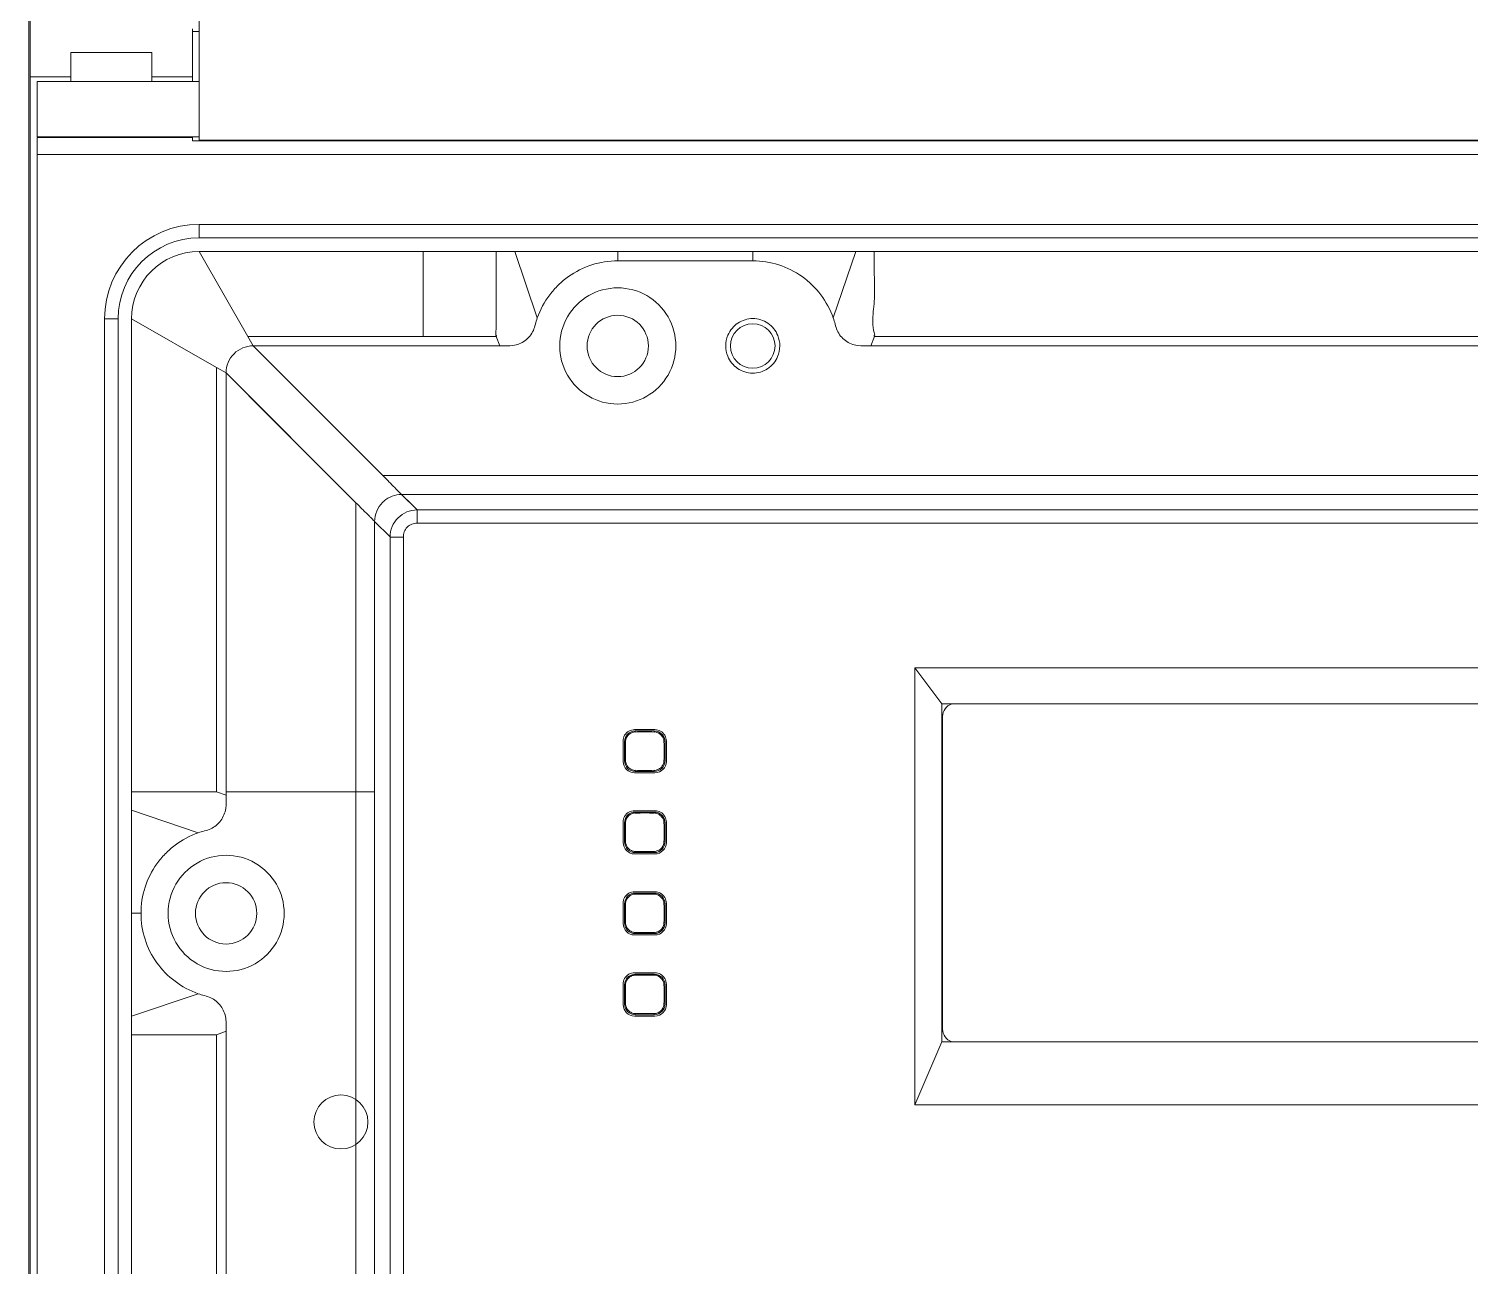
# Model space of a CAD drawing. Header units: millimetres. Extents: x 0 to 2382, y 0 to 1684.
# Drawn here: x 981.2 to 1087.9, y 1265.1 to 1356.6 of the extents above; entities that cross this region are included whole.
import ezdxf

# ---------------------------------------------------------------- set-up
doc = ezdxf.new("R2010")
doc.units = ezdxf.units.MM
doc.layers.get('0').update_dxf_attribs({"lineweight": 13})

msp = doc.modelspace()

# ---------------------------------------------------------------- linework, layer by layer
for p, q in [((981.15, 744.17), (981.15, 1374.18)), ((993.76, 1374.17), (993.76, 1348.4)), ((981.26, 733.68), (981.26, 1365.81)), ((993.26, 1352.74), (993.26, 1356.64)), ((993.76, 1356.44), (993.26, 1356.44)), ((984.26, 1352.74), (984.26, 1354.9)), ((984.26, 1354.9), (990.26, 1354.9)), ((990.26, 1354.9), (990.26, 1352.74)), ((981.26, 1353.08), (984.26, 1353.08)), ((981.76, 1352.74), (981.76, 1348.64)), ((981.76, 1352.74), (993.76, 1352.74)), ((990.26, 1353.08), (993.26, 1353.08)), ((993.76, 1348.64), (981.76, 1348.64)), ((981.76, 1348.61), (981.76, 769.74)), ((993.26, 1348.61), (981.76, 1348.61)), ((993.26, 1348.36), (993.26, 1348.61)), ((1180.26, 1348.36), (993.26, 1348.36)), ((1179.76, 1348.4), (993.76, 1348.4)), ((1191.76, 1347.35), (981.76, 1347.35)), ((993.76, 1342.17), (993.76, 1341.17)), ((993.76, 1342.17), (1179.76, 1342.17)), ((1179.76, 1341.17), (993.76, 1341.17)), ((997.36, 1333.87), (993.76, 1340.17)), ((993.76, 1340.17), (1179.76, 1340.17)), ((1010.36, 1340.17), (1010.36, 1333.87)), ((1015.76, 1335.17), (1015.76, 1340.17)), ((1018.8, 1335.25), (1017.13, 1340.17)), ((1024.76, 1340.17), (1024.76, 1339.47)), ((1034.76, 1339.47), (1024.76, 1339.47)), ((1034.76, 1339.47), (1034.76, 1340.17)), ((1040.72, 1335.25), (1042.38, 1340.17)), ((986.76, 947.17), (986.76, 1335.17)), ((987.76, 1335.17), (986.76, 1335.17)), ((987.76, 1335.17), (987.76, 947.17)), ((988.75, 1300.17), (988.75, 1335.17)), ((988.75, 1335.17), (995.06, 1331.57)), ((997.76, 1333.18), (997.36, 1333.87)), ((1010.36, 1333.87), (997.36, 1333.87)), ((1007.37, 1323.57), (997.76, 1333.18)), ((997.76, 1333.18), (1016.03, 1333.18)), ((1015.76, 1333.87), (1010.36, 1333.87)), ((1015.76, 1333.87), (1016.03, 1333.18)), ((1043.49, 1333.18), (1043.77, 1333.88)), ((1043.76, 1333.18), (1043.49, 1333.18)), ((1043.76, 1333.18), (1129.76, 1333.18)), ((1129.76, 1333.88), (1043.77, 1333.88)), ((995.06, 1300.17), (995.06, 1331.57)), ((995.06, 1331.57), (995.76, 1331.17)), ((995.76, 1331.18), (1005.36, 1321.57)), ((995.76, 1331.17), (995.76, 1300.17)), ((1166.17, 1323.57), (1007.37, 1323.57)), ((1005.36, 1321.57), (1005.36, 1300.17)), ((1009.9, 1321.03), (1008.76, 1322.18)), ((1025.76, 1322.18), (1008.76, 1322.18)), ((1025.76, 1322.18), (1034.76, 1322.18)), ((1129.76, 1322.18), (1034.76, 1322.18)), ((1163.62, 1321.03), (1009.9, 1321.03)), ((1006.76, 1300.17), (1006.76, 1320.17)), ((1006.76, 1320.17), (1007.9, 1319.03)), ((1163.62, 1320.05), (1009.9, 1320.05)), ((1007.9, 1319.03), (1007.9, 1263.02)), ((1008.89, 1319.01), (1008.89, 1263.02)), ((1046.76, 1277), (1046.76, 1309.35)), ((1048.76, 1306.67), (1046.76, 1309.35)), ((1046.76, 1309.35), (1126.76, 1309.35)), ((1048.76, 1306.67), (1048.76, 1281.67)), ((1048.76, 1306.67), (1124.76, 1306.67)), ((1048.82, 1305.73), (1048.82, 1282.61)), ((1026.01, 1304.77), (1027.51, 1304.77)), ((1026.06, 1304.67), (1026.06, 1304.6)), ((1027.46, 1304.67), (1026.06, 1304.67)), ((1027.46, 1304.67), (1027.46, 1304.6)), ((1025.16, 1303.92), (1025.16, 1302.42)), ((1025.26, 1303.87), (1025.34, 1303.88)), ((1025.26, 1303.87), (1025.26, 1302.47)), ((1028.26, 1303.87), (1028.18, 1303.88)), ((1028.26, 1302.47), (1028.26, 1303.87)), ((1028.36, 1302.42), (1028.36, 1303.92)), ((1025.26, 1302.47), (1025.34, 1302.47)), ((1028.26, 1302.47), (1028.18, 1302.47)), ((1026.01, 1301.57), (1027.51, 1301.57)), ((1026.06, 1301.67), (1026.06, 1301.75)), ((1026.06, 1301.67), (1027.46, 1301.67)), ((1027.46, 1301.67), (1027.46, 1301.75)), ((988.75, 1300.17), (995.06, 1300.17)), ((988.76, 982.17), (988.76, 1300.17)), ((995.76, 1299.91), (995.06, 1300.17)), ((995.76, 1299.91), (995.76, 1300.17)), ((1006.76, 1300.17), (995.76, 1300.17)), ((1005.37, 1300.17), (1005.37, 1155.57)), ((1006.76, 1282.17), (1006.76, 1300.17)), ((993.69, 1297.13), (988.76, 1298.8)), ((1025.16, 1297.92), (1025.16, 1296.42)), ((1025.26, 1297.87), (1025.34, 1297.88)), ((1025.26, 1297.87), (1025.26, 1296.47)), ((1026.01, 1298.77), (1027.51, 1298.77)), ((1026.06, 1298.67), (1026.06, 1298.6)), ((1027.46, 1298.67), (1026.06, 1298.67)), ((1027.46, 1298.67), (1027.46, 1298.6)), ((1028.26, 1297.87), (1028.18, 1297.88)), ((1028.26, 1296.47), (1028.26, 1297.87)), ((1028.36, 1296.42), (1028.36, 1297.92)), ((1025.26, 1296.47), (1025.34, 1296.47)), ((1026.06, 1295.67), (1026.06, 1295.75)), ((1027.46, 1295.67), (1027.46, 1295.75)), ((1028.26, 1296.47), (1028.18, 1296.47)), ((1026.01, 1295.57), (1027.51, 1295.57)), ((1026.06, 1295.67), (1027.46, 1295.67)), ((1026.01, 1292.77), (1027.51, 1292.77)), ((1026.06, 1292.67), (1026.06, 1292.6)), ((1027.46, 1292.67), (1026.06, 1292.67)), ((1027.46, 1292.67), (1027.46, 1292.6)), ((1025.16, 1291.92), (1025.16, 1290.42)), ((1025.26, 1291.87), (1025.34, 1291.88)), ((1025.26, 1291.87), (1025.26, 1290.47)), ((1028.26, 1291.87), (1028.18, 1291.88)), ((1028.26, 1290.47), (1028.26, 1291.87)), ((1028.36, 1290.42), (1028.36, 1291.92)), ((1025.26, 1290.47), (1025.34, 1290.47)), ((1028.26, 1290.47), (1028.18, 1290.47)), ((1026.01, 1289.57), (1027.51, 1289.57)), ((1026.06, 1289.67), (1026.06, 1289.75)), ((1026.06, 1289.67), (1027.46, 1289.67)), ((1027.46, 1289.67), (1027.46, 1289.75)), ((1026.01, 1286.77), (1027.51, 1286.77)), ((1026.06, 1286.67), (1026.06, 1286.6)), ((1027.46, 1286.67), (1026.06, 1286.67)), ((1027.46, 1286.67), (1027.46, 1286.6)), ((993.69, 1285.22), (988.76, 1283.55)), ((1025.16, 1285.92), (1025.16, 1284.42)), ((1025.26, 1285.87), (1025.34, 1285.88)), ((1025.26, 1285.87), (1025.26, 1284.47)), ((1028.26, 1285.87), (1028.18, 1285.88)), ((1028.26, 1284.47), (1028.26, 1285.87)), ((1028.36, 1284.42), (1028.36, 1285.92)), ((1025.26, 1284.47), (1025.34, 1284.47)), ((1028.26, 1284.47), (1028.18, 1284.47)), ((1026.01, 1283.57), (1027.51, 1283.57)), ((1026.06, 1283.67), (1026.06, 1283.75)), ((1026.06, 1283.67), (1027.46, 1283.67)), ((1027.46, 1283.67), (1027.46, 1283.75)), ((995.06, 1282.17), (988.76, 1282.17)), ((995.06, 1282.17), (995.76, 1282.44)), ((995.06, 1210.15), (995.06, 1282.17)), ((995.76, 1282.44), (995.76, 1209.88)), ((1006.76, 1200.17), (1006.76, 1282.17)), ((1048.76, 1281.67), (1046.76, 1277)), ((1124.76, 1281.67), (1048.76, 1281.67)), ((1126.76, 1277), (1046.76, 1277))]:
    msp.add_line(p, q)
for points in [[(1007.37, 1323.57), (1004.25, 1326.69), (1001.04, 1329.9), (997.76, 1333.18)], [(995.76, 1331.18), (999.1, 1327.83), (1002.31, 1324.62), (1005.36, 1321.57)], [(1009.9, 1321.03), (1009.34, 1321.6), (1008.95, 1321.98), (1008.76, 1322.18)]]:
    msp.add_lwpolyline(points)
for centre, radius in [((1024.76, 1333.17), 2.27), ((1034.76, 1333.17), 1.65), ((995.76, 1291.17), 2.27), ((1004.26, 1275.73), 2)]:
    msp.add_circle(centre, radius)
for centre, radius, start, end in [((993.76, 1335.17), 7, 90.0008, 180), ((993.76, 1335.17), 6, 90.0003, 180), ((993.76, 1335.17), 5, 90.0005, 180), ((1024.76, 1333.17), 4.3, 90, 270.0003), ((1024.76, 1333.17), 4.3, 269.9997, 90.0004), ((1008.76, 1320.17), 2, 130.5515, 134.9707), ((1049.82, 1305.73), 1, 109.4033, 180), ((1026.06, 1303.87), 0.8, 90, 180), ((1026.76, 1273.34), 31.26, 88.7138, 91.2862), ((1027.46, 1303.87), 0.8, 0, 90), ((1056.59, 1303.17), 31.26, 178.7138, 181.2862), ((996.93, 1303.17), 31.26, 358.7138, 1.2862), ((1026.01, 1302.42), 0.85, 180, 270), ((1026.06, 1302.47), 0.8, 180, 270), ((1027.46, 1302.47), 0.8, 270, 0), ((1027.51, 1302.42), 0.85, 270, 360), ((1026.76, 1333.01), 31.26, 268.7138, 271.2862), ((1026.06, 1297.87), 0.8, 90, 180), ((1056.59, 1297.17), 31.26, 178.7138, 181.2862), ((1026.76, 1267.34), 31.26, 88.7138, 91.2862), ((1027.46, 1297.87), 0.8, 0, 90), ((996.93, 1297.17), 31.26, 358.7138, 1.2862), ((1026.01, 1296.42), 0.85, 180, 270), ((1026.06, 1296.47), 0.8, 180, 270), ((1026.76, 1327.01), 31.26, 268.7138, 271.2862), ((1027.46, 1296.47), 0.8, 270, 0), ((1027.51, 1296.42), 0.85, 270, 360), ((995.76, 1291.17), 4.3, 359.9997, 180.0004), ((1026.06, 1291.87), 0.8, 90, 180), ((1026.76, 1261.34), 31.26, 88.7138, 91.2862), ((1027.46, 1291.87), 0.8, 0, 90), ((1056.59, 1291.17), 31.26, 178.7138, 181.2862), ((996.93, 1291.17), 31.26, 358.7138, 1.2862), ((989.11, 1278.63), 12.55, 88.4029, 91.598), ((995.76, 1291.17), 4.3, 180, 0.0003), ((1026.01, 1290.42), 0.85, 180, 270), ((1026.06, 1290.47), 0.8, 180, 270), ((1027.46, 1290.47), 0.8, 270, 0), ((1027.51, 1290.42), 0.85, 270, 360), ((1026.76, 1321.01), 31.26, 268.7138, 271.2862), ((1026.06, 1285.87), 0.8, 90, 180), ((1026.76, 1255.34), 31.26, 88.7138, 91.2862), ((1027.46, 1285.87), 0.8, 0, 90), ((1056.59, 1285.17), 31.26, 178.7138, 181.2862), ((996.93, 1285.17), 31.26, 358.7138, 1.2862), ((1026.01, 1284.42), 0.85, 180, 270), ((1026.06, 1284.47), 0.8, 180, 270), ((1027.46, 1284.47), 0.8, 270, 0), ((1027.51, 1284.42), 0.85, 270, 360), ((1026.76, 1315.01), 31.26, 268.7138, 271.2862), ((1049.82, 1282.61), 1, 180, 250.5973)]:
    msp.add_arc(centre, radius, start, end)
for points, knots in [([(1018.8, 1335.25), (1019.02, 1335.85), (1019.49, 1336.72), (1020.34, 1337.7), (1021.34, 1338.53), (1022.81, 1339.27), (1024.11, 1339.48), (1024.76, 1339.47)], [0, 0, 0, 0, 0.249788, 0.374802, 0.499809, 0.749589, 1, 1, 1, 1]), ([(1034.76, 1339.47), (1035.41, 1339.48), (1036.71, 1339.27), (1038.47, 1338.39), (1039.88, 1337.01), (1040.5, 1335.85), (1040.72, 1335.25)], [0, 0, 0, 0, 0.250607, 0.500539, 0.750068, 1, 1, 1, 1]), ([(1043.8, 1333.97), (1043.72, 1334.22), (1043.63, 1334.74), (1043.65, 1335.52), (1043.75, 1336.29), (1043.78, 1337.07), (1043.76, 1337.85), (1043.76, 1338.63), (1043.76, 1339.4), (1043.76, 1339.92), (1043.76, 1340.17)], [0, 0, 0, 0, 0.124963, 0.249933, 0.375139, 0.500423, 0.625776, 0.750949, 0.875776, 1, 1, 1, 1]), ([(1016.03, 1333.18), (1016.35, 1333.18), (1017.01, 1333.12), (1017.94, 1333.5), (1018.6, 1334.29), (1018.69, 1334.94), (1018.8, 1335.25)], [0, 0, 0, 0, 0.251017, 0.500268, 0.749179, 1, 1, 1, 1]), ([(1036.61, 1333.94), (1036.54, 1334.12), (1036.33, 1334.47), (1035.9, 1334.87), (1035.36, 1335.13), (1034.77, 1335.23), (1034.18, 1335.14), (1033.64, 1334.89), (1033.2, 1334.49), (1033, 1334.15), (1032.92, 1333.97)], [0, 0, 0, 0, 0.125048, 0.249921, 0.374948, 0.499995, 0.625037, 0.750034, 0.874939, 1, 1, 1, 1]), ([(1040.72, 1335.25), (1040.83, 1334.94), (1040.92, 1334.29), (1041.57, 1333.5), (1042.51, 1333.12), (1043.16, 1333.18), (1043.49, 1333.18)], [0, 0, 0, 0, 0.25079, 0.499697, 0.748955, 1, 1, 1, 1]), ([(997.76, 1333.18), (997.5, 1333.18), (996.97, 1333.07), (996.31, 1332.63), (995.86, 1331.96), (995.76, 1331.44), (995.76, 1331.17)], [0, 0, 0, 0, 0.249947, 0.49995, 0.749991, 1, 1, 1, 1]), ([(1015.76, 1333.87), (1015.77, 1333.88), (1015.78, 1333.9), (1015.77, 1333.93), (1015.74, 1333.95), (1015.73, 1333.96)], [0, 0, 0, 0, 0.25572, 0.493315, 1, 1, 1, 1]), ([(1043.77, 1333.88), (1043.76, 1333.88), (1043.74, 1333.9), (1043.75, 1333.93), (1043.77, 1333.96), (1043.79, 1333.97), (1043.8, 1333.97)], [0, 0, 0, 0, 0.255767, 0.490497, 0.750131, 1, 1, 1, 1]), ([(1032.91, 1332.41), (1032.98, 1332.23), (1033.18, 1331.88), (1033.62, 1331.48), (1034.16, 1331.22), (1034.74, 1331.12), (1035.33, 1331.21), (1035.87, 1331.46), (1036.32, 1331.86), (1036.52, 1332.2), (1036.6, 1332.38)], [0, 0, 0, 0, 0.125047, 0.249922, 0.374949, 0.499996, 0.625038, 0.750034, 0.874941, 1, 1, 1, 1]), ([(1007.37, 1323.57), (1007.53, 1323.41), (1007.76, 1323.18), (1008.06, 1322.87), (1008.26, 1322.67), (1008.44, 1322.49), (1008.58, 1322.34), (1008.69, 1322.24), (1008.74, 1322.19), (1008.76, 1322.18)], [0, 0, 0, 0, 0.34447, 0.504815, 0.652343, 0.782515, 0.889005, 0.963621, 1, 1, 1, 1]), ([(1005.36, 1321.57), (1005.52, 1321.41), (1005.76, 1321.17), (1006.06, 1320.87), (1006.27, 1320.67), (1006.45, 1320.5), (1006.59, 1320.35), (1006.69, 1320.26), (1006.74, 1320.2), (1006.75, 1320.18), (1006.76, 1320.18)], [0, 0, 0, 0, 0.344619, 0.505125, 0.65284, 0.783124, 0.889627, 0.963976, 0.98704, 1, 1, 1, 1]), ([(1006.76, 1320.17), (1006.76, 1320.43), (1006.86, 1320.96), (1007.16, 1321.41), (1007.34, 1321.59)], [0, 0, 0, 0, 0.500009, 1, 1, 1, 1]), ([(1007.46, 1321.7), (1007.64, 1321.85), (1008.05, 1322.09), (1008.52, 1322.18), (1008.76, 1322.18)], [0, 0, 0, 0, 0.499993, 1, 1, 1, 1]), ([(1008.49, 1320.45), (1008.31, 1320.26), (1008.01, 1319.82), (1007.9, 1319.29), (1007.9, 1319.03)], [0, 0, 0, 0, 0.500501, 1, 1, 1, 1]), ([(1009.9, 1321.03), (1009.64, 1321.03), (1009.12, 1320.93), (1008.68, 1320.63), (1008.49, 1320.45)], [0, 0, 0, 0, 0.499499, 1, 1, 1, 1]), ([(1009.9, 1320.05), (1009.9, 1320.16), (1009.9, 1320.37), (1009.91, 1320.66), (1009.91, 1320.88), (1009.91, 1320.99), (1009.9, 1321.03)], [0, 0, 0, 0, 0.345559, 0.650616, 0.877521, 1, 1, 1, 1]), ([(1009.9, 1320.05), (1009.77, 1320.05), (1009.49, 1320), (1009.14, 1319.77), (1008.92, 1319.42), (1008.88, 1319.14), (1008.89, 1319.01)], [0, 0, 0, 0, 0.250016, 0.500034, 0.750029, 1, 1, 1, 1]), ([(1008.89, 1319.01), (1008.77, 1319.01), (1008.56, 1319.01), (1008.27, 1319.01), (1008.06, 1319.02), (1007.94, 1319.02), (1007.9, 1319.03)], [0, 0, 0, 0, 0.345488, 0.650441, 0.877319, 1, 1, 1, 1]), ([(1025.34, 1303.88), (1025.34, 1303.92), (1025.35, 1304.02), (1025.39, 1304.15), (1025.46, 1304.27), (1025.58, 1304.42), (1025.78, 1304.55), (1025.96, 1304.6), (1026.06, 1304.6)], [0, 0, 0, 0, 0.125268, 0.250549, 0.375811, 0.50112, 0.750638, 1, 1, 1, 1]), ([(1027.46, 1304.6), (1027.51, 1304.6), (1027.6, 1304.59), (1027.73, 1304.54), (1027.86, 1304.47), (1028, 1304.35), (1028.14, 1304.16), (1028.18, 1303.97), (1028.18, 1303.88)], [0, 0, 0, 0, 0.125268, 0.250549, 0.375811, 0.50112, 0.750638, 1, 1, 1, 1]), ([(1026.06, 1301.75), (1026.01, 1301.75), (1025.92, 1301.76), (1025.78, 1301.81), (1025.66, 1301.88), (1025.52, 1302), (1025.38, 1302.19), (1025.34, 1302.38), (1025.34, 1302.47)], [0, 0, 0, 0, 0.125268, 0.250549, 0.375811, 0.50112, 0.750638, 1, 1, 1, 1]), ([(1028.18, 1302.47), (1028.18, 1302.43), (1028.17, 1302.33), (1028.12, 1302.2), (1028.06, 1302.08), (1027.94, 1301.93), (1027.74, 1301.8), (1027.55, 1301.75), (1027.46, 1301.75)], [0, 0, 0, 0, 0.125268, 0.250549, 0.375811, 0.50112, 0.750638, 1, 1, 1, 1]), ([(995.76, 1299.91), (995.75, 1299.58), (995.81, 1298.93), (995.43, 1297.99), (994.65, 1297.34), (993.99, 1297.24), (993.69, 1297.13)], [0, 0, 0, 0, 0.251102, 0.500216, 0.749036, 1, 1, 1, 1]), ([(1025.34, 1297.88), (1025.34, 1297.92), (1025.35, 1298.02), (1025.39, 1298.15), (1025.46, 1298.27), (1025.58, 1298.42), (1025.78, 1298.55), (1025.96, 1298.6), (1026.06, 1298.6)], [0, 0, 0, 0, 0.125268, 0.250549, 0.375811, 0.50112, 0.750638, 1, 1, 1, 1]), ([(1027.46, 1298.6), (1027.51, 1298.6), (1027.6, 1298.59), (1027.73, 1298.54), (1027.86, 1298.47), (1028, 1298.35), (1028.14, 1298.16), (1028.18, 1297.97), (1028.18, 1297.88)], [0, 0, 0, 0, 0.125268, 0.250549, 0.375811, 0.50112, 0.750638, 1, 1, 1, 1]), ([(993.69, 1297.13), (993.08, 1296.92), (992.21, 1296.45), (991.23, 1295.59), (990.4, 1294.6), (989.66, 1293.13), (989.45, 1291.82), (989.46, 1291.17)], [0, 0, 0, 0, 0.249774, 0.374786, 0.499807, 0.749595, 1, 1, 1, 1]), ([(1026.06, 1295.75), (1026.01, 1295.75), (1025.92, 1295.76), (1025.78, 1295.81), (1025.66, 1295.88), (1025.52, 1296), (1025.38, 1296.19), (1025.34, 1296.38), (1025.34, 1296.47)], [0, 0, 0, 0, 0.125268, 0.250549, 0.375811, 0.50112, 0.750638, 1, 1, 1, 1]), ([(1028.18, 1296.47), (1028.18, 1296.43), (1028.17, 1296.33), (1028.12, 1296.2), (1028.06, 1296.08), (1027.94, 1295.93), (1027.74, 1295.8), (1027.55, 1295.75), (1027.46, 1295.75)], [0, 0, 0, 0, 0.125268, 0.250549, 0.375811, 0.50112, 0.750638, 1, 1, 1, 1]), ([(1025.34, 1291.88), (1025.34, 1291.92), (1025.35, 1292.02), (1025.39, 1292.15), (1025.46, 1292.27), (1025.58, 1292.42), (1025.78, 1292.55), (1025.96, 1292.6), (1026.06, 1292.6)], [0, 0, 0, 0, 0.125268, 0.250549, 0.375811, 0.50112, 0.750638, 1, 1, 1, 1]), ([(1027.46, 1292.6), (1027.51, 1292.6), (1027.6, 1292.59), (1027.73, 1292.54), (1027.86, 1292.47), (1028, 1292.35), (1028.14, 1292.16), (1028.18, 1291.97), (1028.18, 1291.88)], [0, 0, 0, 0, 0.125268, 0.250549, 0.375811, 0.50112, 0.750638, 1, 1, 1, 1]), ([(993.69, 1285.22), (993.08, 1285.44), (991.92, 1286.06), (990.54, 1287.46), (989.66, 1289.22), (989.45, 1290.53), (989.46, 1291.17)], [0, 0, 0, 0, 0.249964, 0.499456, 0.7494, 1, 1, 1, 1]), ([(1026.06, 1289.75), (1026.01, 1289.75), (1025.92, 1289.76), (1025.78, 1289.81), (1025.66, 1289.88), (1025.52, 1290), (1025.38, 1290.19), (1025.34, 1290.38), (1025.34, 1290.47)], [0, 0, 0, 0, 0.125268, 0.250549, 0.375811, 0.50112, 0.750638, 1, 1, 1, 1]), ([(1028.18, 1290.47), (1028.18, 1290.43), (1028.17, 1290.33), (1028.12, 1290.2), (1028.06, 1290.08), (1027.94, 1289.93), (1027.74, 1289.8), (1027.55, 1289.75), (1027.46, 1289.75)], [0, 0, 0, 0, 0.125268, 0.250549, 0.375811, 0.50112, 0.750638, 1, 1, 1, 1]), ([(1025.34, 1285.88), (1025.34, 1285.92), (1025.35, 1286.02), (1025.39, 1286.15), (1025.46, 1286.27), (1025.58, 1286.42), (1025.78, 1286.55), (1025.96, 1286.6), (1026.06, 1286.6)], [0, 0, 0, 0, 0.125268, 0.250549, 0.375811, 0.50112, 0.750638, 1, 1, 1, 1]), ([(1027.46, 1286.6), (1027.51, 1286.6), (1027.6, 1286.59), (1027.73, 1286.54), (1027.86, 1286.47), (1028, 1286.35), (1028.14, 1286.16), (1028.18, 1285.97), (1028.18, 1285.88)], [0, 0, 0, 0, 0.125268, 0.250549, 0.375811, 0.50112, 0.750638, 1, 1, 1, 1]), ([(993.69, 1285.22), (993.99, 1285.11), (994.49, 1285.04), (995.04, 1284.68), (995.38, 1284.32), (995.62, 1283.9), (995.75, 1283.42), (995.76, 1282.93), (995.76, 1282.61), (995.76, 1282.44)], [0, 0, 0, 0, 0.249908, 0.374891, 0.499883, 0.624827, 0.749749, 0.874828, 1, 1, 1, 1]), ([(1026.06, 1283.75), (1026.01, 1283.75), (1025.92, 1283.76), (1025.78, 1283.81), (1025.66, 1283.88), (1025.52, 1284), (1025.38, 1284.19), (1025.34, 1284.38), (1025.34, 1284.47)], [0, 0, 0, 0, 0.125268, 0.250549, 0.375811, 0.50112, 0.750638, 1, 1, 1, 1]), ([(1028.18, 1284.47), (1028.18, 1284.43), (1028.17, 1284.33), (1028.12, 1284.2), (1028.06, 1284.08), (1027.94, 1283.93), (1027.74, 1283.8), (1027.55, 1283.75), (1027.46, 1283.75)], [0, 0, 0, 0, 0.125268, 0.250549, 0.375811, 0.50112, 0.750638, 1, 1, 1, 1])]:
    msp.add_open_spline(points, degree=3, knots=knots)
for points in [[(1015.73, 1333.96), (1015.74, 1334.36), (1015.77, 1334.77), (1015.76, 1335.17)], [(1032.76, 1333.17), (1032.75, 1332.91), (1032.81, 1332.65), (1032.91, 1332.41)], [(1032.92, 1333.97), (1032.81, 1333.72), (1032.76, 1333.44), (1032.76, 1333.17)], [(1036.6, 1332.38), (1036.7, 1332.63), (1036.76, 1332.9), (1036.76, 1333.17)], [(1036.76, 1333.17), (1036.76, 1333.43), (1036.71, 1333.7), (1036.61, 1333.94)], [(1025.27, 1304.35), (1025.2, 1304.22), (1025.16, 1304.07), (1025.16, 1303.92)], [(1025.58, 1304.66), (1025.46, 1304.59), (1025.35, 1304.48), (1025.27, 1304.35)], [(1026.01, 1304.77), (1025.86, 1304.77), (1025.71, 1304.73), (1025.58, 1304.66)], [(1027.93, 1304.66), (1027.81, 1304.73), (1027.66, 1304.77), (1027.51, 1304.77)], [(1028.24, 1304.35), (1028.17, 1304.48), (1028.06, 1304.59), (1027.93, 1304.66)], [(1028.36, 1303.92), (1028.36, 1304.07), (1028.32, 1304.22), (1028.24, 1304.35)], [(1025.27, 1298.35), (1025.2, 1298.22), (1025.16, 1298.07), (1025.16, 1297.92)], [(1025.58, 1298.66), (1025.46, 1298.59), (1025.35, 1298.48), (1025.27, 1298.35)], [(1026.01, 1298.77), (1025.86, 1298.77), (1025.71, 1298.73), (1025.58, 1298.66)], [(1027.93, 1298.66), (1027.81, 1298.73), (1027.66, 1298.77), (1027.51, 1298.77)], [(1028.24, 1298.35), (1028.17, 1298.48), (1028.06, 1298.59), (1027.93, 1298.66)], [(1028.36, 1297.92), (1028.36, 1298.07), (1028.32, 1298.22), (1028.24, 1298.35)], [(1025.58, 1292.66), (1025.46, 1292.59), (1025.35, 1292.48), (1025.27, 1292.35)], [(1026.01, 1292.77), (1025.86, 1292.77), (1025.71, 1292.73), (1025.58, 1292.66)], [(1027.93, 1292.66), (1027.81, 1292.73), (1027.66, 1292.77), (1027.51, 1292.77)], [(1028.24, 1292.35), (1028.17, 1292.48), (1028.06, 1292.59), (1027.93, 1292.66)], [(1025.27, 1292.35), (1025.2, 1292.22), (1025.16, 1292.07), (1025.16, 1291.92)], [(1028.36, 1291.92), (1028.36, 1292.07), (1028.32, 1292.22), (1028.24, 1292.35)], [(1025.27, 1286.35), (1025.2, 1286.22), (1025.16, 1286.07), (1025.16, 1285.92)], [(1025.58, 1286.66), (1025.46, 1286.59), (1025.35, 1286.48), (1025.27, 1286.35)], [(1026.01, 1286.77), (1025.86, 1286.77), (1025.71, 1286.73), (1025.58, 1286.66)], [(1027.93, 1286.66), (1027.81, 1286.73), (1027.66, 1286.77), (1027.51, 1286.77)], [(1028.24, 1286.35), (1028.17, 1286.48), (1028.06, 1286.59), (1027.93, 1286.66)], [(1028.36, 1285.92), (1028.36, 1286.07), (1028.32, 1286.22), (1028.24, 1286.35)]]:
    msp.add_open_spline(points, degree=3)

doc.saveas('drawing.dxf')
